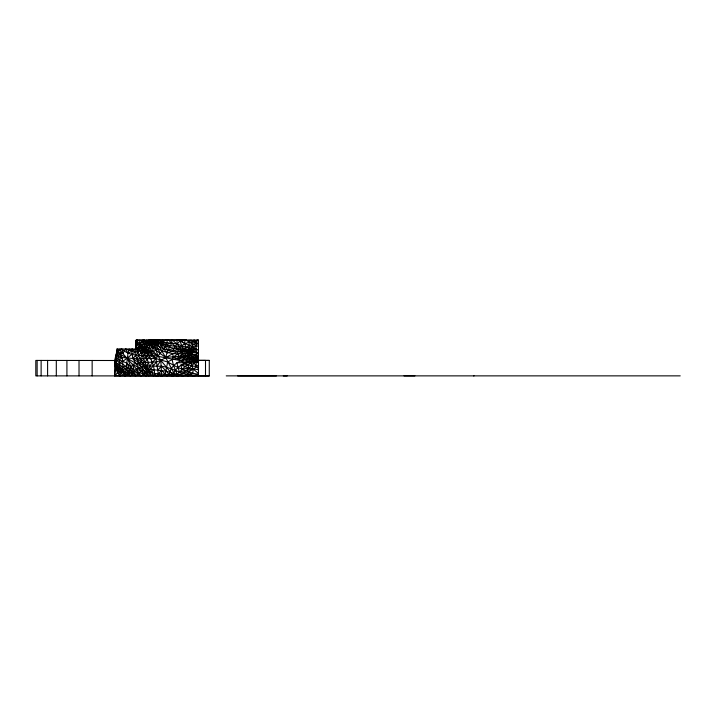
<?xml version="1.0" encoding="UTF-8"?>
<svg xmlns="http://www.w3.org/2000/svg" width="716" height="716" viewBox="0 0 716 716"><rect width="100%" height="100%" fill="white"/><g stroke="black" fill="none" stroke-linecap="round" stroke-linejoin="round"><path stroke-width="1.07" d="M37.142 375.882L37.142 360.425M209.287 360.425L198.466 360.434L209.287 360.425L209.278 375.936L114.676 375.873L116.189 363.782L117.03 349.014L135.646 349.041L137.57 348.343C143.549 341.944 153.797 341.8 161.771 343.868C172.01 346.696 184.612 345.873 192.398 354.178L195.477 354.644L197.321 358.34L197.339 359.969C191.664 366.028 185.363 372.266 177.881 375.918L172.735 374.835L154.584 373.51L148.991 371.067L119.966 354.035L117.03 351.332L121.747 349.023C130.294 356.854 142.547 355.485 153.26 355.548C168.341 357.937 183.063 362.278 198.466 361.607M198.466 343.116L188.997 345.56L181.936 349.954L172.762 353.65L160.84 360.39L156.5 361.902L148.991 371.067L140.855 375.891L136.353 368.901L120.028 350.348L120.028 349.023M136.282 348.513L136.291 340.073L198.466 340.091L198.466 375.936L209.278 375.936M139.513 340.082L140.613 348.513C148.069 356.022 148.668 367.281 153.645 375.9L154.584 373.51C153.94 360.712 146.673 349.453 136.013 342.678L136.291 340.082L138.242 340.082L136.702 341.022L136.013 342.678L135.682 349.202M147.827 340.082L147.827 340.959C159.489 353.999 178.526 356.371 194.671 351.44L198.466 353.946M198.466 350.428L195.942 348.647C181.47 354.026 162.138 352.048 151.121 340.905L151.121 340.082M154.575 340.082L155.435 343.761L160.348 353.606L165.575 357.374L175.062 375.274C183.627 373.457 192.183 371.631 198.466 364.856M198.466 352.317L195.477 354.644L172.1 359.504L167.669 362.001L165.127 374.396L161.592 375.909L158.272 373.877L156.5 361.902L138.895 362.896L132.594 364.337L129.927 369.438L128.755 374.146L125.148 375.882L128.012 353.301L135.646 349.041C142.708 352.451 151.497 348.585 157.592 344.468L158.29 340.082M179.635 340.082L181.774 345.676L185.328 351.466L188.04 355.02L191.011 355.548L192.398 354.178L178.848 356.443L165.575 357.374L168.09 349.936L171.768 343.143L171.768 340.082M196.909 340.091L195.942 348.647L194.671 351.44L181.936 349.954L177.031 344.199L177.031 340.082M194.671 351.44L192.085 349.829L186.402 349.515L184.826 343.761L184.835 340.082M192.085 349.829L189.212 348.388L189.069 340.091M193.794 340.091L193.794 341.407L198.466 344.53M205.501 375.936L205.51 360.425L198.466 360.434M191.011 355.548L196.193 361.607L196.157 366.377L198.466 368.597M161.592 375.909L160.84 360.39L158.164 356.165L153.851 344.163L144.686 341.255L141.813 341.872L136.219 345.712L134.823 351.887C136.514 361.141 142.269 369.17 148.615 375.9L150.467 374.37L151.13 372.06L153.985 369.769L165.888 371.13L182.938 375.918L186.572 374.423L192.81 373.278L198.466 374.343M198.466 375.927L35.8 375.882L35.8 360.425L116.261 360.506L117.03 350.142L116.905 354.295C121.228 360.98 120.959 370.44 114.676 375.873L114.676 360.425L117.03 350.554L116.261 360.506C123.519 364.489 130.965 368.767 135.619 375.891L139.074 372.481L143.683 370.226L147.854 372.06L150.467 374.37L153.645 375.9M135.682 349.229L136.013 342.678L136.219 345.712L137.57 348.343C137.204 358.743 146.154 366.547 148.615 375.9M177.881 375.918L173.415 365.33L172.1 359.504L173.281 357.06L177.89 353.767L192.622 347.117L192.819 344.244L185.847 340.082M116.896 351.332L116.261 360.506L119.241 359.906L122.123 357.535L136.783 358.788L155.909 358.546L167.669 362.001L177.917 367.541L192.81 373.278L193.177 369.062L190.725 362.645L187.646 361.303L182.258 357.293L178.848 356.443C173.916 347.233 186.554 341.926 193.794 341.407L190.778 340.091M143.683 370.226L132.594 364.337L135.619 375.891C128.45 373.161 124.002 365.482 116.189 363.782L114.676 360.425L116.019 365.581L119.742 367.201L130.384 375.882L132.326 374.549C136.837 362.896 151.837 366.762 161.512 366.216L169.513 374.728L172.449 375.909C175.957 364.847 188.219 362.153 196.64 356.55L196.998 353.221L195.942 348.647L178.033 340.082M165.575 357.374L159.498 346.938L161.771 343.868L162.621 340.082M129.175 349.023L128.012 353.301L125.649 349.023L122.955 353.319L116.905 354.295L122.123 357.535C123.062 363.558 123.734 370.682 119.912 375.882L117.343 372.302L115.625 368.239L114.676 360.425C114.542 367.308 119.25 372.92 125.148 375.882L119.742 367.201L126.365 366.449L129.229 371.837L130.384 375.882M135.798 349.095L135.879 345.389L136.219 345.712M145.885 369.438L148.042 368.982C153.68 358.859 164.564 351.744 167.508 340.082M195.942 348.647C187.404 349.453 180.155 343.877 171.768 343.143L160.823 345.443L167.052 352.916L173.021 350.876L175.151 346.481L179.635 341.272M148.498 362.466L146.655 366.046L150.467 374.37M157.144 366.207L160.84 360.39L172.735 374.835M157.86 348.54L153.448 351.699L140.828 352.728L138.797 355.378L136.783 358.788L146.655 366.046L139.316 349.068L136.291 340.082L136.291 348.647M177.219 374.217L184.871 366.735L198.466 357.544M156.5 361.902L155.909 358.546L139.88 350.491L132.907 358.644C136.819 364.668 140.273 371.523 146.1 375.891L146.001 373.143L136.353 368.901L137.544 373.743L140.855 375.891M188.04 355.02L186.706 356.416L183.627 355.762L181.801 351.601L181.936 349.954L160.823 345.443M157.708 370.109L161.512 366.216C174.185 367.961 185.113 377.484 198.466 374.656M195.477 354.644L192.541 357.365C182.813 359.432 170.569 363.012 169.513 374.728L167.016 375.909L161.655 370.396L156.16 375.9L154.584 373.51M143.826 340.082L141.813 341.872L142.502 347.77L153.448 351.699L158.164 356.165C152.069 352.227 144.695 350.777 138.6 347.072M116.189 363.782C126.813 361.634 132.532 351.126 142.502 347.77C150.154 344.333 158.889 344.002 166.255 340.082M189.498 371.837L186.572 374.423L187.995 375.918L192.81 373.278M146.583 340.082L144.686 341.255L160.348 353.606M172.762 353.65L173.281 357.06C181.067 359.575 187.279 366.44 196.157 366.377L193.114 361.097L186.706 356.416L192.541 357.365L196.64 356.55L198.466 355.485M149.59 340.082L144.686 341.255L144.686 340.082L141.813 340.082L141.813 341.872L153.448 351.699L151.72 344.736L141.813 341.872L140.202 340.082M156.706 340.082L154.575 341.102L147.827 340.959L157.592 344.468L166.926 342.678L171.768 343.143L178.195 349.363L173.021 350.876M166.926 342.678L158.29 341.55L155.05 342.651L151.121 340.905M192.622 347.117L198.466 345.828M172.449 375.909L175.062 375.274M125.649 349.023L128.513 350.017L132.621 349.032L131.672 351.1L132.907 358.644L148.042 368.982L153.985 369.769M173.818 348.585L168.09 349.936L164.769 346.535L170.444 345.515M198.466 374.889L193.231 375.927L190.071 374.907M198.466 358.349L193.848 358.958L182.258 357.293L186.554 353.122L192.398 354.178M119.849 365.062L116.019 365.581L125.237 374.038L128.755 374.146L125.971 369.179L122.526 369.268L125.237 374.038M180.951 365.035L188.845 368.033L181.855 369.188L180.951 365.035L187.905 364.534L188.845 368.033L198.466 369.778M198.466 359.969L184.835 359.477L177.416 358.26L185.328 351.466L198.466 353.221M148.91 340.064L186.742 340.082M149.635 340.064L157.269 340.064M178.382 340.082L186.464 340.082M196.64 356.55L198.466 356.55M226.247 375.882L680.2 375.864M157.35 375.9L158.272 375.909M160.688 375.909L161.61 375.909M283.339 375.936L287.205 375.936M198.466 340.091L197.473 340.091L198.466 341.326M404.021 375.864L414.913 375.882M237.667 375.936L276.403 375.936M473.518 375.864L474.046 375.864M189.069 342.382L196.9 343.116L194.412 340.091M158.29 341.55L154.575 341.102L152.597 340.082M137.875 352.433L128.513 350.017M194.278 363.486L190.725 362.645L176.798 362.726L179.304 371.837L193.177 369.062L198.466 373.439M117.03 351.332L122.955 353.319L121.747 349.023M119.241 359.906L126.839 363.119L137.544 373.743M139.074 372.481L143.639 374.092M139.316 349.068L135.772 347.376M192.819 344.244L196.399 345.828M117.03 349.014L120.028 350.348M142.198 350.339L153.26 355.548L155.909 358.546M151.031 358.814L140.828 352.728M115.831 366.968L119.286 369.071L121.443 373.573M196.193 361.607L198.466 363.03M197.321 358.34L198.466 359.065M197.339 359.969L198.466 360.694M159.408 340.082L162.407 342.132M136.702 341.022L144.686 346.983L153.26 355.548M180.522 340.082L184.826 343.761M115.625 368.239L118.48 370.772L119.912 375.882M172.52 340.082L177.031 344.199M168.484 340.082L171.768 343.143M157.592 344.468L159.498 346.938M119.966 354.035L122.123 357.535L118.453 357.051L116.261 360.506L116.171 354.295M126.839 363.119L132.326 374.549M127.511 358.295L133.104 372.615M182.84 373.528L182.938 375.918M136.291 340.073L136.335 349.184M92.149 360.425L92.149 375.882M79.02 360.425L79.02 375.882M66.919 360.425L66.919 375.882M56.304 360.425L56.304 375.882M47.596 360.425L47.596 375.882M41.125 360.425L41.125 375.882M147.075 358.922L145.124 362.511L140.202 358.877L142.072 355.575L147.075 358.922M149.402 345.434L144.39 344.038L144.686 346.983L149.93 348.603L149.402 345.434"/></g></svg>
